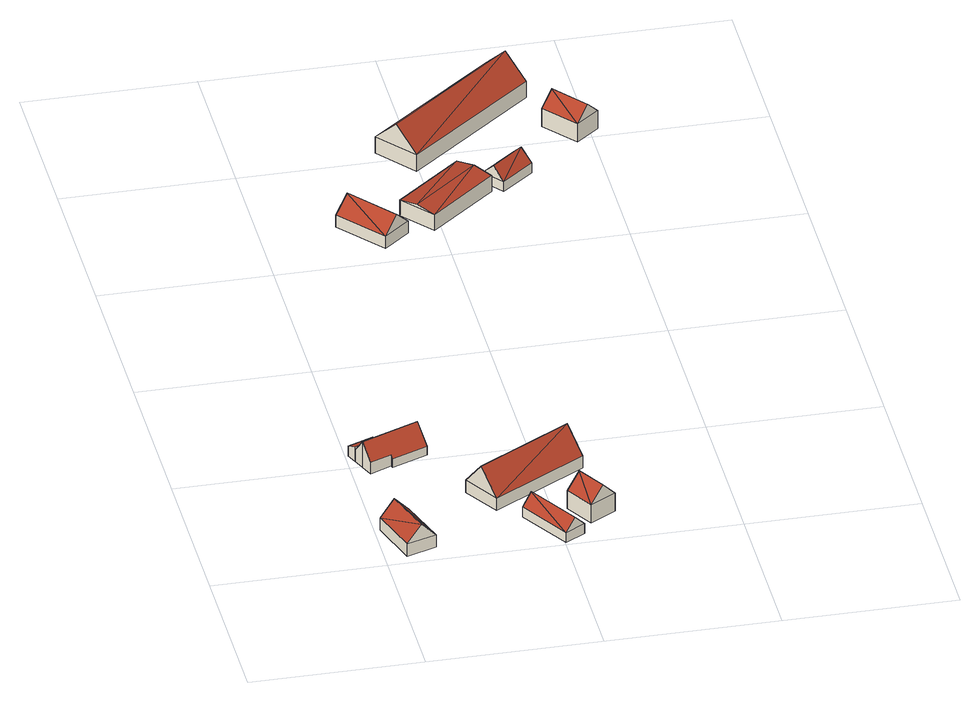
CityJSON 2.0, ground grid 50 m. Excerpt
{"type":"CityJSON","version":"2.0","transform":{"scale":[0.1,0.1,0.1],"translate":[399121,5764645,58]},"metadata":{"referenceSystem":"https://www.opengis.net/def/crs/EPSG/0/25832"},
"CityObjects":{
"building1":{"type":"Building","attributes":{"Gemeindeschluessel":"05566004","Geometrietyp2DReferenz":"3000","function":"31001_2700","roofType":"3100","measuredHeight":8.96},"geometry":[{"type":"Solid","lod":"2","boundaries":[[[[0,1,2,3]],[[4,5,1,0]],[[6,7,5,4]],[[3,2,7,6]],[[0,8,4]],[[6,9,3]],[[0,3,9]],[[9,8,0]],[[8,9,6]],[[6,4,8]],[[1,5,7,2]]]],"semantics":{"surfaces":[{"type":"WallSurface"},{"type":"RoofSurface"},{"type":"GroundSurface"}],"values":[[0,0,0,0,0,0,1,1,1,1,2]]}}]},
"building2":{"type":"Building","attributes":{"name":"Wißmann","Gemeindeschluessel":"05566004","Geometrietyp2DReferenz":"3000","function":"31001_1100"},"address":[{"country":"Germany","locality":"Altenberge","thoroughfareNumber":"88","thoroughfareName":"Hohenhorst"}],"children":["building2-1","building2-2"]},
"building2-1":{"type":"BuildingPart","attributes":{"roofType":"2100","measuredHeight":4.69},"parents":["building2"],"geometry":[{"type":"Solid","lod":"2","boundaries":[[[[10,11,12,13,14]],[[15,16,11,10]],[[17,18,19,16,15]],[[15,10,14,17]],[[11,16,19,12]],[[18,17,14,13]],[[12,19,18,13]]]],"semantics":{"surfaces":[{"type":"WallSurface"},{"type":"RoofSurface"},{"type":"GroundSurface"},{"type":"ClosureSurface"}],"values":[[0,0,0,1,2,0,3]]}}]},
"building2-2":{"type":"BuildingPart","attributes":{"roofType":"5000","measuredHeight":8.48},"parents":["building2"],"geometry":[{"type":"Solid","lod":"2","boundaries":[[[[20,21,22,23]],[[24,25,21,20]],[[13,12,25,24]],[[26,27,19,18]],[[28,29,27,26]],[[30,31,29,28]],[[32,33,31,30]],[[23,22,33,32]],[[26,18,13,24,28]],[[20,23,32,30,28,24]],[[21,25,12,19,27,29,31,33,22]],[[12,13,18,19]]]],"semantics":{"surfaces":[{"type":"WallSurface"},{"type":"RoofSurface"},{"type":"GroundSurface"},{"type":"ClosureSurface"}],"values":[[0,0,0,0,0,0,0,0,1,1,2,3]]}}]},
"building3":{"type":"Building","attributes":{"Gemeindeschluessel":"05566004","Geometrietyp2DReferenz":"3000","function":"31001_1310","roofType":"3100","measuredHeight":6.85},"geometry":[{"type":"Solid","lod":"2","boundaries":[[[[34,35,36,37]],[[38,39,35,34]],[[40,41,39,38]],[[37,36,41,40]],[[34,42,38]],[[40,43,37]],[[42,34,37]],[[37,43,42]],[[38,42,43]],[[43,40,38]],[[35,39,41,36]]]],"semantics":{"surfaces":[{"type":"WallSurface"},{"type":"RoofSurface"},{"type":"GroundSurface"}],"values":[[0,0,0,0,0,0,1,1,1,1,2]]}}]},
"building4":{"type":"Building","attributes":{"Gemeindeschluessel":"05566004","Geometrietyp2DReferenz":"3000","function":"31001_2700","roofType":"3100","measuredHeight":11.6},"geometry":[{"type":"Solid","lod":"2","boundaries":[[[[44,45,46,47]],[[48,49,45,44]],[[50,51,49,48]],[[47,46,51,50]],[[44,52,48]],[[50,53,47]],[[53,52,44]],[[44,47,53]],[[52,53,50]],[[50,48,52]],[[45,49,51,46]]]],"semantics":{"surfaces":[{"type":"WallSurface"},{"type":"RoofSurface"},{"type":"GroundSurface"}],"values":[[0,0,0,0,0,0,1,1,1,1,2]]}}]},
"building5":{"type":"Building","attributes":{"Gemeindeschluessel":"05566004","Geometrietyp2DReferenz":"3000","function":"31001_1000","roofType":"3100","measuredHeight":10.51},"address":[{"country":"Germany","locality":"Altenberge","thoroughfareNumber":"88a","thoroughfareName":"Hohenhorst"}],"geometry":[{"type":"Solid","lod":"2","boundaries":[[[[54,55,56,57]],[[58,59,55,54]],[[60,61,59,58]],[[57,56,61,60]],[[54,62,58]],[[60,63,57]],[[57,63,62]],[[62,54,57]],[[63,60,58]],[[58,62,63]],[[55,59,61,56]]]],"semantics":{"surfaces":[{"type":"WallSurface"},{"type":"RoofSurface"},{"type":"GroundSurface"}],"values":[[0,0,0,0,0,0,1,1,1,1,2]]}}]},
"building6":{"type":"Building","attributes":{"Gemeindeschluessel":"05566004","Geometrietyp2DReferenz":"3000","function":"31001_2000","roofType":"3100","measuredHeight":8.56},"geometry":[{"type":"Solid","lod":"2","boundaries":[[[[64,65,66,67]],[[68,69,65,64]],[[70,71,69,68]],[[67,66,71,70]],[[64,72,68]],[[70,73,67]],[[72,64,67]],[[67,73,72]],[[68,72,73]],[[73,70,68]],[[65,69,71,66]]]],"semantics":{"surfaces":[{"type":"WallSurface"},{"type":"RoofSurface"},{"type":"GroundSurface"}],"values":[[0,0,0,0,0,0,1,1,1,1,2]]}}]},
"building7":{"type":"Building","attributes":{"Gemeindeschluessel":"05566004","Geometrietyp2DReferenz":"3000","function":"31001_2000","roofType":"3100","measuredHeight":6.11},"geometry":[{"type":"Solid","lod":"2","boundaries":[[[[74,75,76,77]],[[78,79,75,74]],[[80,81,79,78]],[[77,76,81,80]],[[74,82,78]],[[80,83,77]],[[83,82,74]],[[74,77,83]],[[80,78,82]],[[82,83,80]],[[75,79,81,76]]]],"semantics":{"surfaces":[{"type":"WallSurface"},{"type":"RoofSurface"},{"type":"GroundSurface"}],"values":[[0,0,0,0,0,0,1,1,1,1,2]]}}]},
"building8":{"type":"Building","attributes":{"Gemeindeschluessel":"05566004","Geometrietyp2DReferenz":"3000","function":"31001_1100","roofType":"3100","measuredHeight":12.28},"address":[{"country":"Germany","locality":"Altenberge","thoroughfareNumber":"89d","thoroughfareName":"Hohenhorst"},{"country":"Germany","locality":"Altenberge","thoroughfareNumber":"89c","thoroughfareName":"Hohenhorst"},{"country":"Germany","locality":"Altenberge","thoroughfareNumber":"89b","thoroughfareName":"Hohenhorst"},{"country":"Germany","locality":"Altenberge","thoroughfareNumber":"89a","thoroughfareName":"Hohenhorst"}],"geometry":[{"type":"Solid","lod":"2","boundaries":[[[[84,85,86,87]],[[88,89,85,84]],[[90,91,89,88]],[[87,86,91,90]],[[84,92,88]],[[90,93,87]],[[93,92,84]],[[84,87,93]],[[90,88,92]],[[92,93,90]],[[85,89,91,86]]]],"semantics":{"surfaces":[{"type":"WallSurface"},{"type":"RoofSurface"},{"type":"GroundSurface"}],"values":[[0,0,0,0,0,0,1,1,1,1,2]]}}]},
"building9":{"type":"Building","attributes":{"Gemeindeschluessel":"05566004","Geometrietyp2DReferenz":"3000","function":"31001_2000","roofType":"3100","measuredHeight":6.94},"geometry":[{"type":"Solid","lod":"2","boundaries":[[[[94,95,96,97]],[[98,99,95,94]],[[100,101,99,98]],[[97,96,101,100]],[[94,102,98]],[[100,103,97]],[[103,102,94]],[[94,97,103]],[[100,98,102]],[[102,103,100]],[[95,99,101,96]]]],"semantics":{"surfaces":[{"type":"WallSurface"},{"type":"RoofSurface"},{"type":"GroundSurface"}],"values":[[0,0,0,0,0,0,1,1,1,1,2]]}}]},
"building10":{"type":"Building","attributes":{"Gemeindeschluessel":"05566004","Geometrietyp2DReferenz":"3000","function":"31001_1000","roofType":"3100","measuredHeight":10.14},"address":[{"country":"Germany","locality":"Altenberge","thoroughfareNumber":"89","thoroughfareName":"Hohenhorst"}],"geometry":[{"type":"Solid","lod":"2","boundaries":[[[[104,105,106,107]],[[108,109,105,104]],[[110,111,109,108]],[[107,106,111,110]],[[104,112,108]],[[110,113,107]],[[112,104,107]],[[107,113,112]],[[108,112,113]],[[113,110,108]],[[105,109,111,106]]]],"semantics":{"surfaces":[{"type":"WallSurface"},{"type":"RoofSurface"},{"type":"GroundSurface"}],"values":[[0,0,0,0,0,0,1,1,1,1,2]]}}]}
},
"vertices":[
[149,62,44],[149,62,4],[103,206,4],[103,206,44],[62,33,44],[62,33,4],[16,178,44],[16,178,4],[105,48,93],[59,192,93],
[5,544,49],[5,544,16],[18,514,16],[18,514,53],[18,514,63],[81,575,49],[81,575,16],[93,545,63],[93,545,53],[93,545,16],
[47,444,53],[47,444,16],[110,470,16],[110,470,53],[32,479,101],[32,479,16],[186,583,53],[186,583,16],[200,548,101],[200,548,16],[218,506,43],[218,506,16],[113,463,43],[113,463,16],
[561,42,38],[561,42,6],[471,195,6],[471,195,38],[502,7,38],[502,7,6],[412,160,38],[412,160,6],[531,24,74],[441,178,74],
[562,475,45],[562,475,5],[286,314,5],[286,314,45],[625,367,45],[625,367,5],[350,207,45],[350,207,5],[593,421,121],[318,260,121],
[541,173,66],[541,173,7],[590,89,7],[590,89,66],[617,217,66],[617,217,7],[666,133,66],[666,133,7],[579,195,112],[628,111,112],
[397,1590,70],[397,1590,31],[287,1726,31],[287,1726,70],[320,1526,70],[320,1526,31],[209,1662,70],[209,1662,31],[358,1558,117],[248,1694,117],
[586,1839,84],[586,1839,33],[392,1678,33],[392,1678,84],[664,1746,84],[664,1746,33],[470,1584,84],[470,1584,33],[625,1793,94],[431,1631,94],
[762,2300,88],[762,2300,35],[391,1999,35],[391,1999,88],[855,2186,88],[855,2186,35],[483,1884,88],[483,1884,35],[808,2243,158],[437,1941,158],
[743,1867,69],[743,1867,37],[648,1790,37],[648,1790,69],[790,1808,69],[790,1808,37],[695,1731,69],[695,1731,37],[766,1837,106],[672,1760,106],
[1014,1990,95],[1014,1990,36],[934,2089,36],[934,2089,95],[946,1935,95],[946,1935,36],[866,2034,95],[866,2034,36],[980,1962,138],[900,2061,138]
]}
